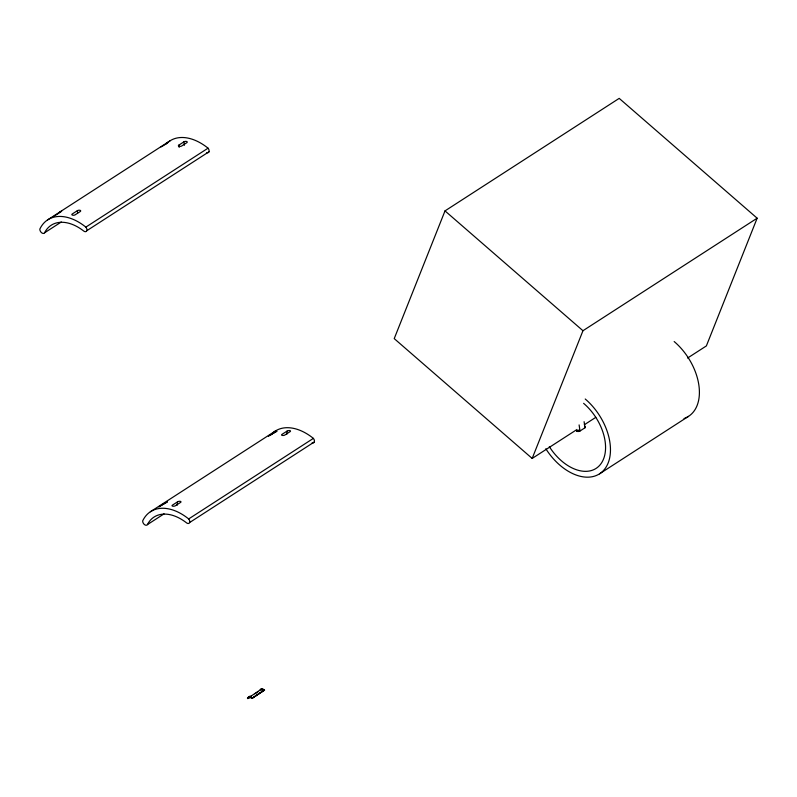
<?xml version="1.0" encoding="UTF-8"?>
<svg xmlns="http://www.w3.org/2000/svg" width="797" height="797" viewBox="0 0 797 797"><rect width="100%" height="100%" fill="white"/><g stroke="black" fill="none" stroke-linecap="round" stroke-linejoin="round"><path stroke-width="1.2" d="M247.538 698.501L259.902 690.132A4.931 3.148 57.1 0 1 264.494 689.953L251.842 698.411A4.284 2.73 57.1 0 0 247.907 698.571L250.706 696.538M177.193 505.228L177.482 501.881A1.873 0.717 -12.9 0 1 178.817 501.383A2.062 0.807 -12.1 0 1 179.574 501.293L179.813 501.293A2.132 0.857 -11.4 0 1 180.421 501.383A2.092 0.867 -10.6 0 1 180.829 501.612L180.909 501.712A1.923 0.817 -9.9 0 1 180.78 502.269L175.141 505.906A1.923 0.817 -9.9 0 1 173.935 506.205L173.686 506.225A2.092 0.867 -10.6 0 1 172.969 506.205A2.132 0.857 -11.4 0 1 172.421 506.075L172.282 506.005A2.062 0.807 -12.1 0 1 172.062 505.746A1.873 0.717 -12.9 0 1 172.491 505.099L177.482 501.881M247.897 698.561L251.204 696.349L250.627 697.236L250.706 696.678M250.906 696.289L250.358 697.176L251.115 696.229M286.721 434.475L287.01 431.127A1.873 0.717 -12.9 0 1 288.335 430.629A2.062 0.807 -12.1 0 1 289.102 430.539L289.341 430.539A2.132 0.857 -11.4 0 1 289.949 430.629A2.092 0.867 -10.6 0 1 290.357 430.858L290.427 430.948A1.923 0.817 -9.9 0 1 290.307 431.506L284.688 435.142A1.923 0.817 -9.9 0 1 283.463 435.451L283.214 435.471A2.092 0.867 -10.6 0 1 282.497 435.451A2.132 0.857 -11.4 0 1 281.939 435.311L281.809 435.252A2.062 0.807 -12.1 0 1 281.59 434.983A1.873 0.717 -12.9 0 1 282.018 434.345L287.01 431.127M252.131 698.331L264.494 689.943M264.584 690.302L264.315 690.351A4.284 2.73 57.1 0 0 262.621 689.515M687.592 358.042L706.371 345.918L757.15 218.199L619.199 98.37L445.005 210.896L394.226 338.615L532.177 458.444L577.028 429.473M532.177 458.444L582.966 330.725L757.15 218.199M158.892 506.852L167.37 501.861L158.912 506.723M208.047 148.172L85.847 227.115A49.474 31.561 57.1 0 0 39.989 228.769L39.86 229.038A3.258 2.072 57.1 0 0 41.474 232.624A3.337 2.132 57.1 0 0 44.602 232.774L44.712 232.545A43.048 27.467 57.1 0 1 83.296 230.712L83.685 231.01A3.337 2.122 57.1 0 0 86.773 230.731L208.973 151.779A3.258 2.072 57.1 0 0 208.047 148.172A49.474 31.561 57.1 0 0 167.191 143.002M313.38 438.38L188.68 518.937A49.474 31.561 57.1 0 0 142.822 520.59L142.693 520.859A3.258 2.072 57.1 0 0 144.307 524.436A3.337 2.132 57.1 0 0 147.435 524.595L147.545 524.366A43.048 27.467 57.1 0 1 186.129 522.533L186.518 522.832A3.337 2.122 57.1 0 0 189.606 522.543L314.297 441.986A3.258 2.072 57.1 0 0 313.38 438.38A49.474 31.561 57.1 0 0 272.514 433.209M276.838 431.207L268.38 436.079L276.768 431.287M577.297 430.759L576.749 431.197L579.379 429.852M54.316 215.638C53.947 216.674 66.878 207.907 59.307 212.42M160.874 146.797C160.396 147.893 173.547 139.017 165.866 143.58M47.551 219.932L170.219 140.7M77.299 210.727L72.318 213.945A1.923 0.827 -9.9 0 0 71.949 214.283L71.879 214.393A1.933 0.847 -9.1 0 0 71.959 214.831L72.507 215.13A1.933 0.887 -7.5 0 0 73.165 215.24L73.404 215.24A1.933 0.907 -6.7 0 0 74.4 215.12L74.629 215.051A1.923 0.927 -5.9 0 0 75.217 214.782L80.208 211.554A1.923 0.927 -5.9 0 0 80.567 211.215L80.636 211.085A1.933 0.907 -6.7 0 0 80.557 210.627L80.497 210.567A1.933 0.887 -7.5 0 0 79.999 210.298L79.102 210.209A1.933 0.847 -9.1 0 0 78.116 210.368L77.887 210.448A1.923 0.827 -9.9 0 0 77.299 210.727L77.638 212.998M178.867 145.114L183.858 141.886A1.923 0.827 -9.9 0 1 184.446 141.607L184.675 141.527A1.933 0.847 -9.1 0 1 185.661 141.368L186.538 141.458A1.933 0.887 -7.5 0 1 187.016 141.687L187.106 141.786A1.933 0.907 -6.7 0 1 187.185 142.255L187.126 142.374A1.923 0.927 -5.9 0 1 186.757 142.723L181.776 145.941A1.923 0.927 -5.9 0 1 181.188 146.21L180.989 146.269A1.933 0.907 -6.7 0 1 179.963 146.409L179.724 146.399A1.933 0.887 -7.5 0 1 179.066 146.299L178.508 145.99A1.933 0.847 -9.1 0 1 178.438 145.562L178.498 145.443A1.923 0.827 -9.9 0 1 178.867 145.114L179.205 147.385M44.602 232.774L61.309 221.984M150.384 511.754L275.543 430.908M147.435 524.595L164.052 513.856M584.331 424.751L595.807 417.339M576.649 430.769A1.923 0.867 -8.3 0 0 577.845 431.486A1.923 0.867 -8.3 0 0 580.007 430.998L584.998 427.77L584.101 421.683M249.112 696.767L249.76 697.206L249.092 696.747L249.84 696.339L250.069 696.907M261.227 689.803L260.3 689.584M261.356 689.535L262.064 689.156M254.861 693.848L257.979 691.836M262.163 689.275L261.426 689.654M251.842 698.411L264.315 690.351M599.523 473.846L688.478 416.373M260.778 689.226L260.968 689.863M249.78 696.319L250.009 696.937M584.659 426.226L584.54 426.525A1.923 0.867 -8.3 0 1 584.998 427.77M445.005 210.896L582.966 330.725M579.11 424.911L580.007 430.998M183.858 141.886L184.356 145.303M188.68 518.937A3.258 2.072 57.1 0 1 189.606 522.543M314.297 441.986A3.337 2.122 57.1 0 1 312.155 442.803M270.97 434.793A49.474 31.561 57.1 0 1 271.349 434.385M271.727 433.976A49.474 31.561 57.1 0 1 272.116 433.588M247.429 698.192A4.931 3.148 57.1 0 1 252.021 698.003M260.938 689.823A4.284 2.73 57.1 0 1 261.834 689.475M585.227 399.008A49.474 31.561 57.1 0 1 604.574 469.244A49.474 31.561 57.1 0 1 545.825 448.761M583.603 403.332A43.048 27.467 57.1 0 1 600.44 464.442A43.048 27.467 57.1 0 1 549.312 446.619M674.172 341.544A49.474 31.561 57.1 0 1 698.83 384.871A49.474 31.561 57.1 0 1 685.589 417.917M685.091 418.126A49.474 31.561 57.1 0 1 684.055 418.515M85.847 227.115A3.258 2.072 57.1 0 1 86.773 230.731M166.404 143.769A49.474 31.561 57.1 0 1 166.792 143.38M208.973 151.779A3.337 2.122 57.1 0 1 206.831 152.596"/></g></svg>
